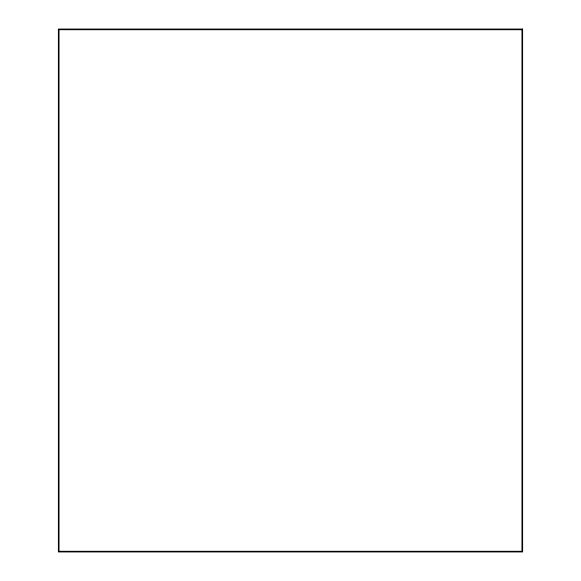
<?xml version="1.0" encoding="UTF-8"?>
<svg xmlns="http://www.w3.org/2000/svg" width="581" height="581" viewBox="0 0 581 581"><rect width="100%" height="100%" fill="white"/><g stroke="black" fill="none" stroke-linecap="round" stroke-linejoin="round"><path stroke-width="0.87" d="M522.631 29.05L58.369 29.05L58.369 551.95L522.631 551.95L522.631 29.05M521.963 29.725L59.037 29.725L59.037 551.275L521.963 551.275L521.963 29.725"/></g></svg>
